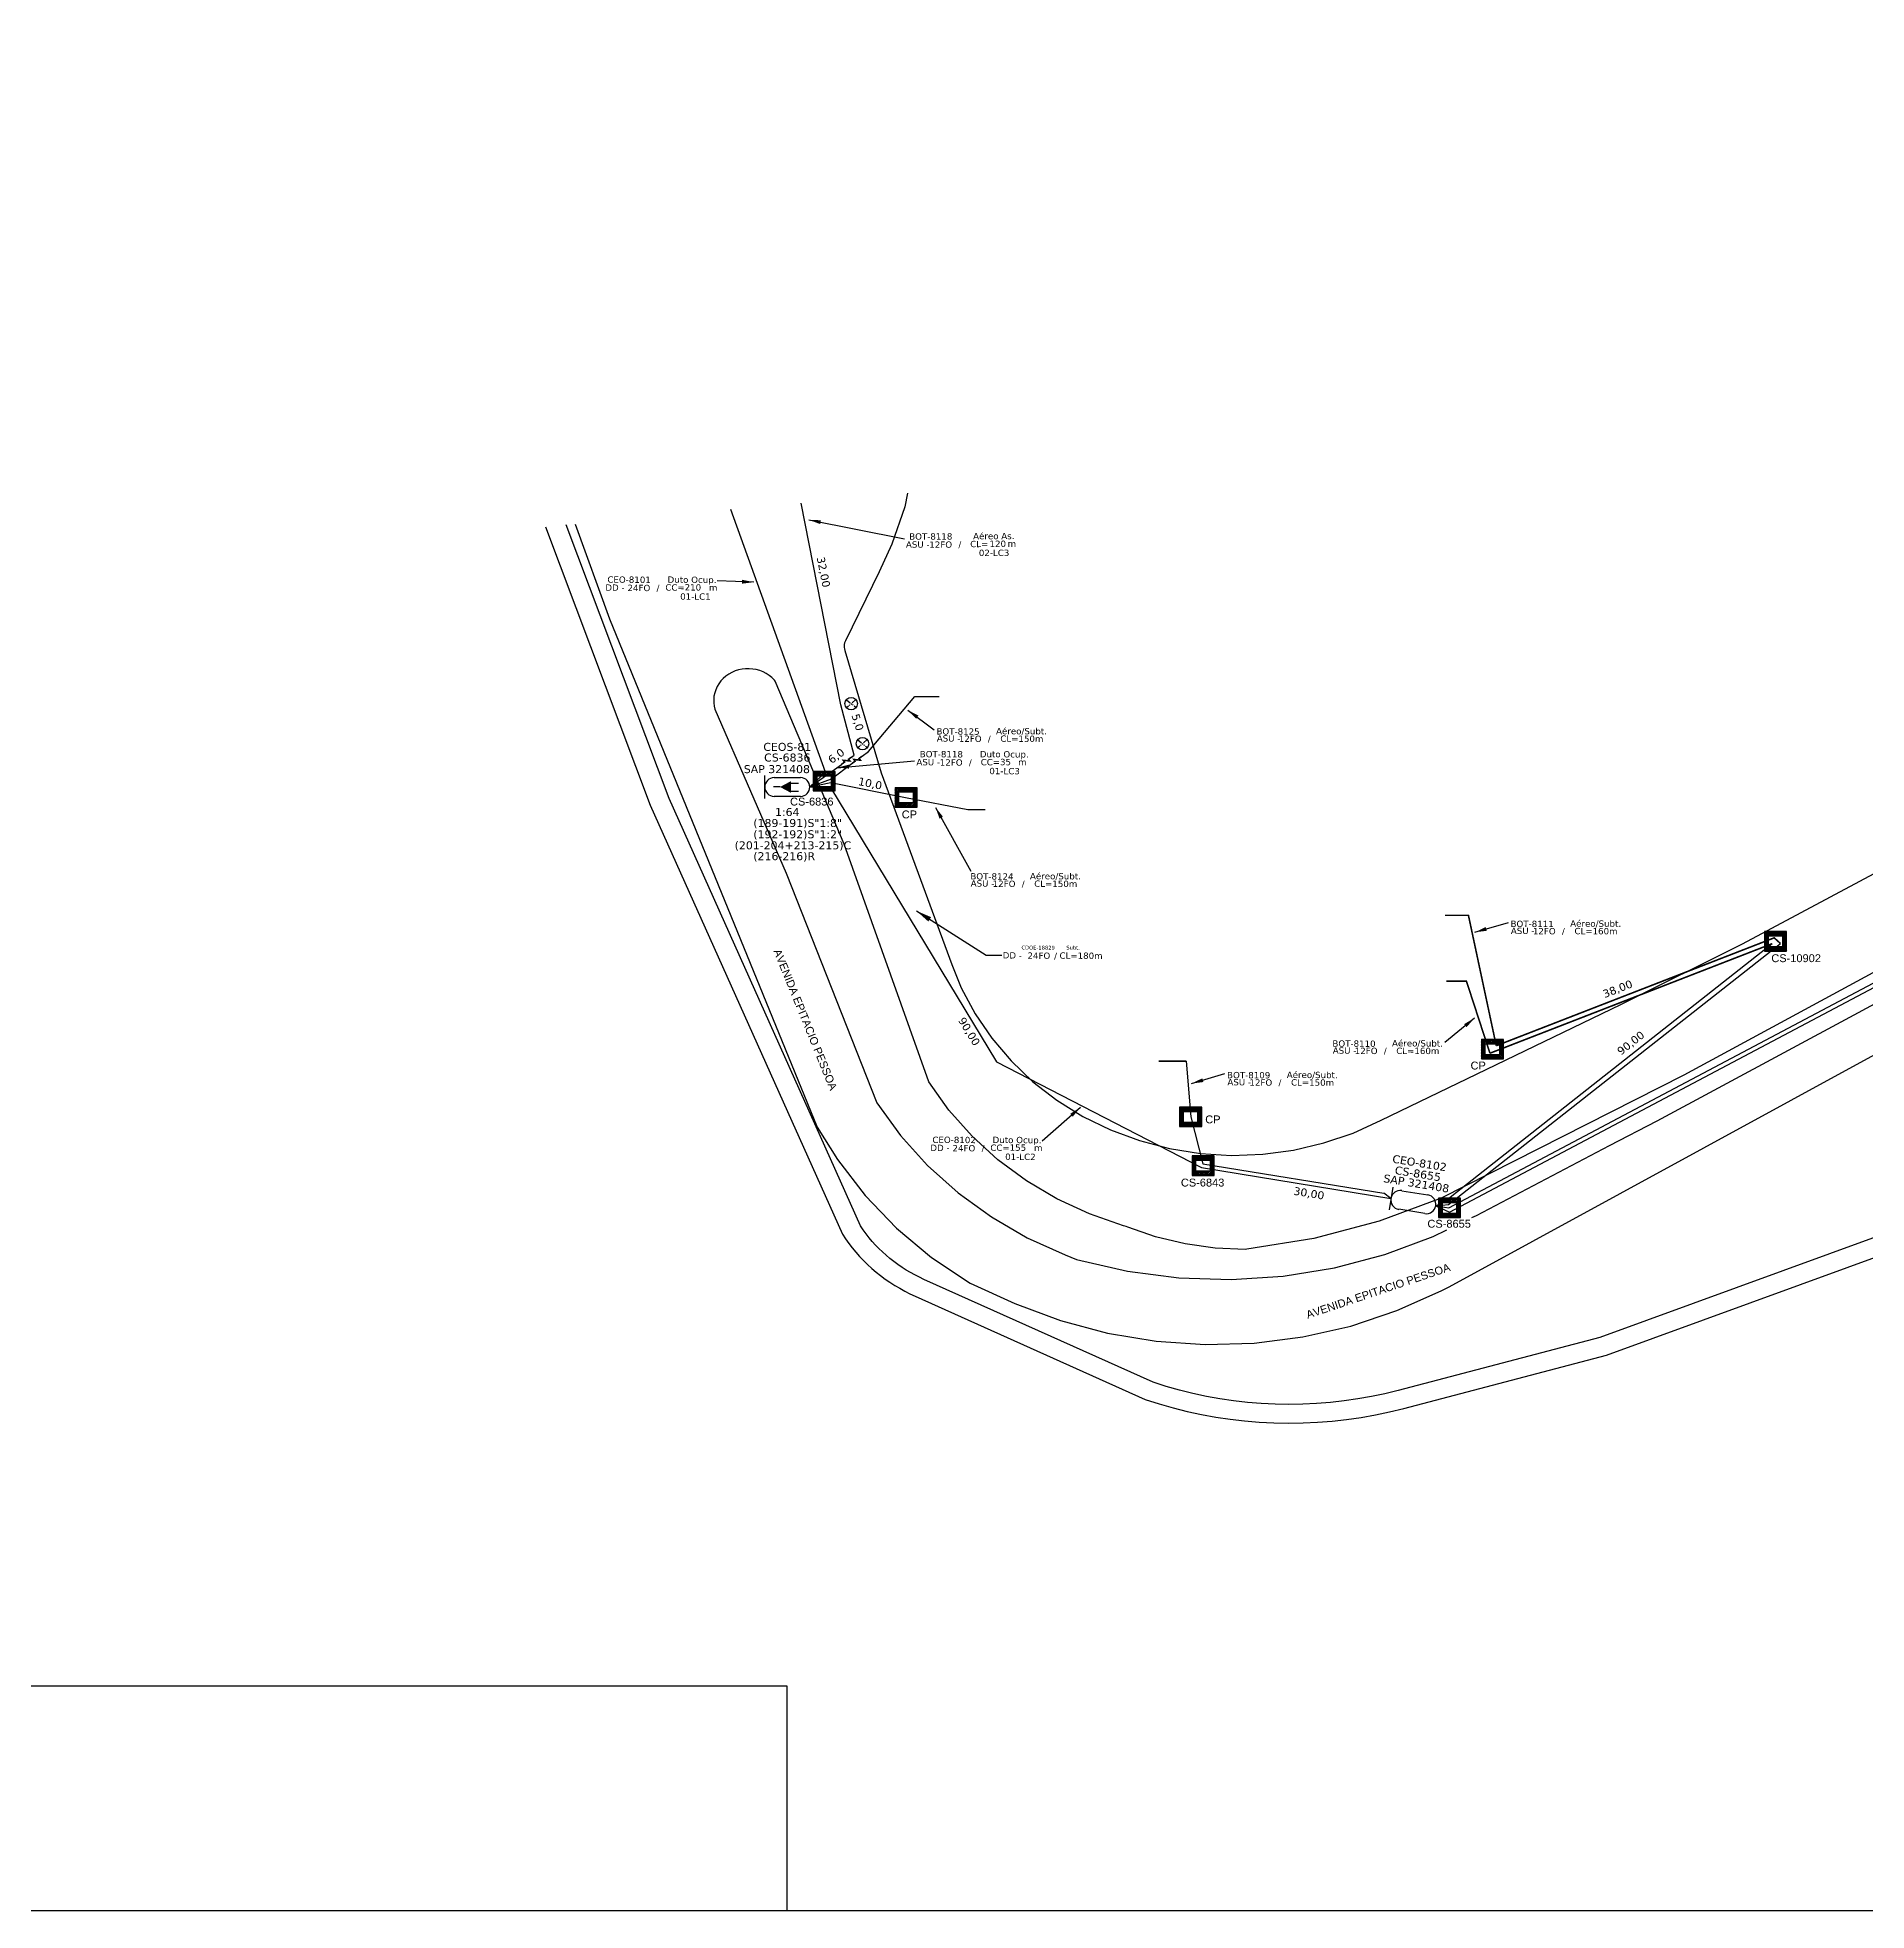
# Model space of a CAD drawing. Extents: x -89 to 1632, y 705 to 1299.
# Drawn here: x 142.7 to 374.7, y 705 to 942.5 of the extents above; entities that cross this region are included whole.
import ezdxf
from ezdxf.enums import TextEntityAlignment as Align

# ---------------------------------------------------------------- set-up
doc = ezdxf.new("R2010")
doc.units = 0
doc.linetypes.add('PHANTOM2', pattern=[1.25, 0.625, -0.125, 0.125, -0.125, 0.125, -0.125])
for name, color, linetype in [('10.0-Cartográfico', 252, 'Continuous'), ('10.1-Caixas Subterrâneas', 5, 'Continuous'), ('10.4-Postes', 1, 'Continuous'), ('20.4-CEOS', 1, 'Continuous'), ('20.5-CEO', 1, 'Continuous'), ('CD a instalar', 1, 'Continuous'), ('celulas gpon', 7, 'Continuous'), ('label_cabos', 7, 'Continuous'), ('Legenda', 1, 'Continuous'), ('MUB_SEGMENTO', 7, 'Continuous'), ('Subida Lateral', 5, 'Continuous')]:
    doc.layers.add(name, color=color, linetype=linetype)
doc.layers.add('EXTRA', color=50, linetype='Continuous', plot=False)
doc.styles.add('ARIAL', font='arial.ttf')
doc.styles.add('siredit', font='verdana.ttf')
doc.styles.get("Standard").update_dxf_attribs({"font": 'arial.ttf'})
doc.linetypes.add('FENCELINE1', pattern='A,0.25,-0.1,[133,ltypeshp.shx,S=0.1,R=0,X=-0.1,Y=0],-0.1,1', length=1.45)
doc.dimstyles.new('CC', dxfattribs={"dimtxt": 1, "dimasz": 2, "dimexe": 0.18, "dimexo": 0.0625, "dimgap": 0.09, "dimtad": 0, "dimdec": 0, "dimrnd": 1, "dimzin": 0, "dimdsep": 46, "dimtxsty": 'siredit', "dimblk": 'NONE', "dimcen": 0, "dimse1": 1, "dimse2": 1, "dimsd1": 1, "dimsd2": 1, "dimclrt": 7, "dimadec": 0, "dimazin": 0, "dimtfac": 1, "dimtdec": 0, "dimtofl": 0, "dimtmove": 0, "dimatfit": 3, "dimfxl": 0, "dimtolj": 1, "dimtzin": 0, "dimarcsym": 0})
doc.dimstyles.new('ISO-25', dxfattribs={"dimtxt": 2.5, "dimasz": 2.5, "dimexe": 1.25, "dimexo": 0.625, "dimtad": 1, "dimtxsty": 'Standard', "dimcen": 2.5, "dimadec": 0, "dimazin": 0, "dimtfac": 1, "dimtmove": 0, "dimatfit": 3, "dimfxl": 0, "dimarcsym": 0})

# ---------------------------------------------------------------- blocks, each defined once
blk = doc.blocks.new('_None')
blk = doc.blocks.new('LEGENDA DOS CABOS')
at = {"layer": 'EXTRA', "color": 0, "style": 'siredit'}
for tag, p in [('ID', (4.6, 0.97)), ('XX', (9.03, 0.97))]:
    blk.add_attdef(tag, text='', height=0.48, rotation=359.69, dxfattribs=at).set_placement(p, align=Align.MIDDLE_CENTER)
at = {"layer": 'Legenda', "color": 0, "style": 'siredit'}
for tag, p in [('TIPO_CABO', (1.31, 0)), ('CABO', (4.69, -0.05)), ('/', (6.81, -0.05)), ('METROS', (10.03, -0.05))]:
    blk.add_attdef(tag, text='', height=0.8, rotation=359.69, dxfattribs=at).set_placement(p, align=Align.MIDDLE_CENTER)
blk = doc.blocks.new('*U95')
at = {"layer": '20.4-CEOS', "color": 7, "style": 'siredit'}
for tag, p in [('FIBRAS_SPLITTER', (0, 0)), ('FIBRAS_TOP_C', (0, -4.13)), ('RESERVA_FINAIS', (0, -5.46))]:
    blk.add_attdef(tag, p, '', height=1.01, dxfattribs=at)
for tag, p, flags in [('ID_ATIVIDADE', (0, -6.77), 3), ('FATOR', (0, -8.09), 1), ('QTDE', (0, -9.4), 1), ('FID', (0, -10.71), 1)]:
    blk.add_attdef(tag, p, '', height=1.01, dxfattribs=dict(at, flags=flags))
blk = doc.blocks.new('*U97')
at = {"layer": '20.4-CEOS', "color": 7, "style": 'siredit'}
blk.add_attdef('FIBRAS_SPLITTER', (0, 0), '', height=1.01, dxfattribs=at)
for tag, p, flags in [('ID_ATIVIDADE', (0, -1.48), 3), ('FATOR', (0, -2.79), 1), ('QTDE', (0, -4.11), 1), ('FID', (0, -5.42), 1)]:
    blk.add_attdef(tag, p, '', height=1.01, dxfattribs=dict(at, flags=flags))
blk = doc.blocks.new('*X65')
at = {"color": 0, "linetype": 'Continuous'}
for p, q in [((-1.25, 0.34099), (-0.49099, 1.1)), ((-1.25, 0.517767), (-0.667767, 1.1)), ((-1.25, 0.694544), (-0.844544, 1.1)), ((-1.25, 0.87132), (-1.02132, 1.1)), ((-1.25, 1.048097), (-1.198097, 1.1)), ((-1.25, 0.164214), (-0.8035, 0.610714)), ((-1.25, -0.012563), (-0.8035, 0.433937)), ((-1.25, -0.18934), (-0.8035, 0.25716)), ((-1.25, -0.366117), (-0.8035, 0.080383)), ((-0.789214, 0.625), (-0.314214, 1.1)), ((-0.612437, 0.625), (-0.137437, 1.1)), ((-0.43566, 0.625), (0.03934, 1.1)), ((-0.258883, 0.625), (0.216117, 1.1)), ((-0.082107, 0.625), (0.392893, 1.1)), ((0.09467, 0.625), (0.56967, 1.1)), ((0.271447, 0.625), (0.746447, 1.1)), ((0.448223, 0.625), (0.923223, 1.1)), ((0.625, 0.625), (1.1, 1.1)), ((0.801777, 0.625), (1.25, 1.073223)), ((0.8035, 0.449947), (1.25, 0.896447)), ((0.8035, 0.27317), (1.25, 0.71967)), ((0.8035, 0.096393), (1.25, 0.542893)), ((0.8035, -0.080383), (1.25, 0.366117)), ((0.8035, -0.25716), (1.25, 0.18934)), ((0.8035, -0.433937), (1.25, 0.012563)), ((-1.25, -0.542893), (-0.8035, -0.096393)), ((-1.25, -0.71967), (-0.8035, -0.27317)), ((-1.25, -0.896447), (-0.8035, -0.449947)), ((-1.25, -1.073223), (-0.801777, -0.625)), ((-1.1, -1.1), (-0.625, -0.625)), ((-0.923223, -1.1), (-0.448223, -0.625)), ((-0.746447, -1.1), (-0.271447, -0.625)), ((-0.56967, -1.1), (-0.09467, -0.625)), ((-0.392893, -1.1), (0.082107, -0.625)), ((-0.216117, -1.1), (0.258883, -0.625)), ((-0.03934, -1.1), (0.43566, -0.625)), ((0.137437, -1.1), (0.612437, -0.625)), ((0.314214, -1.1), (0.789214, -0.625)), ((0.49099, -1.1), (1.25, -0.34099)), ((0.667767, -1.1), (1.25, -0.517767)), ((0.8035, -0.610714), (1.25, -0.164214)), ((0.844544, -1.1), (1.25, -0.694544)), ((1.02132, -1.1), (1.25, -0.87132)), ((1.198097, -1.1), (1.25, -1.048097))]:
    blk.add_line(p, q, dxfattribs=at)
blk = doc.blocks.new('MANHOLE_MQ')
at = {"color": 0, "linetype": 'Continuous'}
for p, q in [((0.0000062, 0.0000057), (-0.0000063, 0.0000057)), ((-0.0000063, 0.0000057), (-0.0000063, -0.0000053)), ((-0.000004, 0.0000033), (0.000004, 0.0000033)), ((-0.000004, -0.0000029), (-0.000004, 0.0000033)), ((0.000004, 0.0000033), (0.000004, -0.0000029)), ((0.0000062, -0.0000053), (0.0000062, 0.0000057)), ((-0.0000063, -0.0000053), (0.0000062, -0.0000053)), ((0.000004, -0.0000029), (-0.000004, -0.0000029)), ((0.000004, -0.0000029), (0.000004, -0.0000029))]:
    blk.add_line(p, q, dxfattribs=at)
at = {"color": 0, "linetype": 'Continuous', "xscale": 5e-06, "yscale": 5e-06, "zscale": 1e-05}
blk.add_blockref('*X65', (0, 0.0000002), dxfattribs=at)
blk = doc.blocks.new('Inst CB DT OCUP CFOA-SM-ASU-120-S-12')
at = {"layer": 'label_cabos', "color": 0, "style": 'siredit'}
for tag, flags, p in [('ID_ATIVIDADE', 3, (1.31, 2.67)), ('FATOR', 1, (11.56, 2.55))]:
    blk.add_attdef(tag, text='', height=1, rotation=359.69, dxfattribs=dict(at, flags=flags)).set_placement(p, align=Align.MIDDLE_CENTER)
for tag, p in [('TIPO_CABO', (1.26, 0)), ('DESTINO_CABO', (3.13, 1.26)), ('CABO', (4.69, -0.05)), ('/', (7.71, -0.05)), ('LANCE', (10.91, 0)), ('TIPO_CABO', (13.11, 1.24)), ('UND', (15.96, 0)), ('FID', (13.15, -1.41))]:
    blk.add_attdef(tag, text='', height=1, rotation=359.69, dxfattribs=at).set_placement(p, align=Align.MIDDLE_CENTER)
blk.add_attdef('QTDE', (12.43, -0.47), '', height=1, rotation=359.69, dxfattribs=at)
blk = doc.blocks.new('Inst CB AS CFOA-SM-ASU-120-S-12')
at = {"layer": 'label_cabos', "color": 0, "style": 'siredit'}
for tag, flags, p in [('ID_ATIVIDADE', 3, (1.31, 2.67)), ('FATOR', 1, (11.56, 2.55))]:
    blk.add_attdef(tag, text='', height=1, rotation=359.69, dxfattribs=dict(at, flags=flags)).set_placement(p, align=Align.MIDDLE_CENTER)
for tag, p in [('TIPO_CABO', (1.26, 0)), ('DESTINO_CABO', (3.13, 1.26)), ('CABO', (4.69, -0.05)), ('/', (7.71, -0.05)), ('LANCE', (10.81, 0)), ('TIPO_CABO', (13.11, 1.24)), ('UND', (15.96, 0)), ('FID', (13.15, -1.41))]:
    blk.add_attdef(tag, text='', height=1, rotation=359.69, dxfattribs=at).set_placement(p, align=Align.MIDDLE_CENTER)
blk.add_attdef('QTDE', (12.43, -0.47), '', height=1, rotation=359.69, dxfattribs=at)
blk = doc.blocks.new('Inst CB DT OCUP CFOA-SM-DD-G-24')
at = {"layer": 'label_cabos', "color": 0, "style": 'siredit'}
for tag, flags, p in [('ID_ATIVIDADE', 3, (1.31, 2.67)), ('FATOR', 1, (11.56, 2.55))]:
    blk.add_attdef(tag, text='', height=1, rotation=359.69, dxfattribs=dict(at, flags=flags)).set_placement(p, align=Align.MIDDLE_CENTER)
for tag, p in [('TIPO_CABO', (1.11, 0)), ('DESTINO_CABO', (3.13, 1.26)), ('CABO', (4.69, -0.05)), ('/', (7.71, -0.05)), ('LANCE', (10.41, 0.02)), ('TIPO_CABO', (13.11, 1.24)), ('UND', (16.46, 0)), ('FID', (13.65, -1.41))]:
    blk.add_attdef(tag, text='', height=1, rotation=359.69, dxfattribs=at).set_placement(p, align=Align.MIDDLE_CENTER)
blk.add_attdef('QTDE', (11.93, -0.45), '', height=1, rotation=359.69, dxfattribs=at)

msp = doc.modelspace()

# ---------------------------------------------------------------- linework, layer by layer
msp.add_lwpolyline([(-89.32, 705.02), (749.25, 705.02), (749.25, 1299.02), (-89.32, 1299.02), (-89.32, 705.02)])
at = {"color": 7}
msp.add_lwpolyline([(-89.24, 733.5), (237.71, 733.5), (237.71, 705.02)], dxfattribs=at)
at = {"layer": '10.0-Cartográfico'}
for points in [[(324.59, 792.88), (325.17, 793.17), (342.05, 802.02), (348.11, 805.14), (372.55, 818.32), (406.69, 836.74), (459.83, 866.27), (479.75, 876.55), (537.23, 910.79), (537.42, 910.9), (550.64, 918.36), (564.72, 924.56), (579.42, 929.35), (592.18, 932.26), (612.13, 935.86), (638.92, 939.66), (646.09, 940.23), (658.24, 940.64), (683.32, 939.68)], [(253.03, 884.74), (252.66, 883.01), (251.05, 878.26), (249.43, 874.78), (245.16, 866.04), (245.1, 865.92), (245.04, 865.75), (245, 865.56), (244.98, 865.37), (244.98, 865.18), (245.01, 864.99), (245.05, 864.81), (249.67, 849.3), (258.64, 824.99), (259.84, 822.03), (261.59, 818.74), (263.7, 815.64), (266.16, 812.75), (268.91, 810.12), (271.96, 807.77), (275.25, 805.72), (278.75, 804.01), (282.44, 802.65), (286.25, 801.65), (290.16, 801.03), (294.11, 800.78), (298.07, 800.93), (301.99, 801.45), (305.83, 802.35), (309.55, 803.61), (313.11, 805.23), (343.49, 819.92), (358.91, 827.62), (406.66, 853.1)], [(207.1, 880.48), (220.4, 845.19), (244.76, 790.77), (245.15, 790.18), (245.57, 789.6), (246, 789.04), (246.46, 788.49), (246.94, 787.96), (247.43, 787.44), (247.95, 786.94), (248.48, 786.45), (249.03, 785.98), (249.6, 785.53), (250.18, 785.1), (250.78, 784.69), (251.4, 784.29), (252.03, 783.92), (252.67, 783.56), (253.33, 783.23), (253.99, 782.92), (283.18, 769.82), (284.93, 769.26), (286.7, 768.76), (288.49, 768.31), (290.29, 767.92), (292.11, 767.59), (293.94, 767.32), (295.78, 767.11), (297.62, 766.96), (299.47, 766.86), (301.33, 766.83), (303.18, 766.86), (305.03, 766.94), (306.87, 767.09), (308.71, 767.29), (310.54, 767.56), (312.36, 767.88), (314.17, 768.26), (315.96, 768.7), (341.66, 775.46), (470.15, 822.22)], [(469.19, 824.42), (340.84, 777.7), (315.26, 770.98), (313.57, 770.56), (311.85, 770.2), (310.13, 769.89), (308.39, 769.64), (306.65, 769.45), (304.9, 769.31), (303.14, 769.22), (301.39, 769.2), (299.63, 769.23), (297.88, 769.31), (296.13, 769.45), (294.38, 769.65), (292.65, 769.91), (290.92, 770.22), (289.21, 770.58), (287.51, 771), (285.83, 771.48), (284.17, 772), (255.11, 785.05), (254.53, 785.32), (253.96, 785.61), (253.4, 785.91), (252.85, 786.24), (252.32, 786.58), (251.79, 786.94), (251.28, 787.31), (250.79, 787.7), (250.31, 788.11), (249.84, 788.53), (249.39, 788.96), (248.96, 789.41), (248.54, 789.87), (248.14, 790.34), (247.76, 790.83), (247.39, 791.33), (247.04, 791.84), (222.79, 846.03), (209.71, 880.73)], [(210.88, 880.83), (215.24, 868.82), (241.54, 804.37), (244.13, 800.24), (247.63, 795.71), (251.63, 791.56), (256.08, 787.81), (260.98, 784.58), (266.64, 782), (272.41, 779.82), (278.4, 778.22), (284.54, 777.2), (290.76, 776.78), (296.99, 776.97), (303.17, 777.75), (309.23, 779.13), (315.09, 781.09), (320.7, 783.6), (321.7, 784.13), (473.06, 866.7)], [(380.07, 826.4), (351.47, 810.95), (320.71, 795.34), (312.85, 792.42), (304.55, 790.24), (296.04, 788.87), (295.9, 788.86), (292.04, 789.03), (288.22, 789.56), (284.47, 790.46), (280.95, 791.68), (280.76, 791.75), (280.41, 791.85), (276.09, 793.35), (271.97, 795.27), (268.09, 797.56), (264.49, 800.23), (261.21, 803.23), (258.28, 806.53), (255.74, 810.09), (244.99, 840.23), (236.25, 860.91), (236.13, 861.05), (235.83, 861.36), (235.48, 861.63), (235.11, 861.87), (234.7, 862.08), (234.28, 862.24), (233.84, 862.37), (233.4, 862.45), (232.94, 862.49), (232.49, 862.48), (232.04, 862.43), (231.59, 862.33), (231.16, 862.2), (230.75, 862.01), (230.36, 861.8), (229.99, 861.55), (229.65, 861.25), (229.36, 860.93), (229.1, 860.59), (228.88, 860.22), (228.7, 859.83), (228.57, 859.43), (228.47, 859.02), (228.44, 858.59), (228.45, 858.17), (228.5, 857.75), (228.6, 857.34), (237.62, 836.55), (249.14, 807.44), (252.13, 803.31), (255.57, 799.5), (259.43, 796.04), (263.66, 792.97), (268.21, 790.33), (273.02, 788.15), (274.47, 787.59), (280.9, 786.1), (287.45, 785.25), (294.07, 785.03), (300.67, 785.46), (307.19, 786.52), (313.55, 788.21), (319.7, 790.5), (321.41, 791.33)]]:
    msp.add_lwpolyline(points, dxfattribs=at)
at = {"layer": '10.4-Postes', "color": 1, "linetype": 'PHANTOM2'}
for points in [[(245.26, 858.56), (246.49, 857.57)], [(246.45, 858.6), (245.3, 857.53)], [(246.7, 853.47), (247.93, 852.48)], [(247.89, 853.51), (246.73, 852.44)]]:
    msp.add_lwpolyline(points, dxfattribs=at)
at = {"layer": '10.4-Postes', "color": 1}
for centre in [(245.87, 858.06), (247.31, 852.98)]:
    msp.add_circle(centre, 0.79, dxfattribs=at)
at = {"layer": '20.4-CEOS', "color": 7}
for p, q in [((236.1, 848.68), (239.44, 848.68)), ((239.44, 846.3), (236.1, 846.3))]:
    msp.add_line(p, q, dxfattribs=at)
for points in [[(234.91, 846.05), (234.91, 848.93)], [(238.17, 847.96), (239.18, 847.96)], [(236.85, 847.49), (236.04, 847.49)], [(238.17, 846.97), (239.18, 846.97)]]:
    msp.add_lwpolyline(points, dxfattribs=at)
msp.add_lwpolyline([(236.85, 847.49, 0, 1.47, 0), (238.23, 847.49, 1.47, 1.47, 0)], format="xyseb", dxfattribs=at)
for centre, start, end in [((236.1, 847.49), 90, 270), ((239.44, 847.49), 270, 90)]:
    msp.add_arc(centre, 1.19, start, end, dxfattribs=at)
at = {"layer": '20.5-CEO', "color": 7}
for p, q in [((315.71, 796.3), (319.02, 795.76)), ((318.63, 793.39), (315.32, 793.94))]:
    msp.add_line(p, q, dxfattribs=at)
msp.add_lwpolyline([(314.56, 796.73), (314.1, 793.89)], dxfattribs=at)
for centre, start, end in [((315.51, 795.12), 80.7233, 260.7233), ((318.83, 794.58), 260.7233, 80.7233)]:
    msp.add_arc(centre, 1.2, start, end, dxfattribs=at)
at = {"layer": 'CD a instalar', "color": 7, "linetype": 'ByBlock'}
for points in [[(240.63, 847.49), (242.6, 849.35), (242.6, 849.35), (230.62, 882.66)], [(321.78, 793.59), (437.38, 854.8)], [(240.63, 847.49), (242.04, 847.44), (243.24, 847.42), (264.31, 812.66), (290.31, 799.23), (290.31, 799.23), (314.33, 795.31)], [(320.01, 794.38), (321.78, 793.59)]]:
    msp.add_lwpolyline(points, dxfattribs=at)
at = {"layer": 'CD a instalar', "color": 7, "linetype": 'FENCELINE1', "ltscale": 20}
for points in [[(246.25, 851.53), (244.58, 857.91), (239.51, 883.49)], [(240.65, 847.5), (242.75, 848.97), (244.63, 850.35)], [(245.93, 851.29), (246.25, 851.53)]]:
    msp.add_lwpolyline(points, dxfattribs=at)
at = {"layer": 'CD a instalar', "color": 8, "linetype": 'ByBlock'}
for points in [[(247.26, 851.4), (248.05, 851.98), (253.96, 858.97), (257.04, 858.97)], [(321.69, 794.11), (437.15, 855.24)], [(240.63, 847.49), (243.36, 848.52), (245.97, 850.46)], [(240.63, 847.49), (243.31, 848.06), (243.31, 848.06), (252.78, 846.15), (260.65, 844.62), (262.86, 844.62)], [(321.26, 795.02), (362.7, 827.63)], [(321.63, 794.55), (321.63, 794.55), (363.72, 827.66)], [(288.38, 812.71), (288.97, 805.66), (290.46, 799.72), (313.42, 795.97)], [(314.33, 795.31), (313.42, 795.97)], [(320.01, 794.38), (321.26, 795.02)], [(320.01, 794.38), (321.63, 794.55)], [(320.01, 794.38), (321.69, 794.11)]]:
    msp.add_lwpolyline(points, dxfattribs=at)
at = {"layer": 'CD a instalar', "color": 8, "linetype": 'ByBlock', "const_width": 0.2}
for points in [[(327.69, 814.68), (324.16, 831.22), (321.19, 831.22)], [(362.7, 827.63), (326.89, 813.73)], [(362.98, 828.38), (327.69, 814.68)], [(362.9, 828.4), (363.72, 827.66)], [(326.89, 813.73), (323.91, 822.86), (321.37, 822.86)], [(288.38, 812.71), (284.87, 812.71)]]:
    msp.add_lwpolyline(points, dxfattribs=at)
at = {"layer": 'Subida Lateral', "color": 5, "const_width": 0.2}
for points in [[(244.63, 850.35), (245.04, 850.65), (244.87, 850.87), (245.71, 850.79), (245.53, 851), (245.93, 851.29)], [(245.97, 850.46), (246.37, 850.76), (246.21, 850.98), (247.04, 850.89), (246.87, 851.11), (247.26, 851.4)]]:
    msp.add_lwpolyline(points, dxfattribs=at)

# ---------------------------------------------------------------- block references
at = {"color": 2, "lineweight": 0}
ref = msp.add_blockref('Inst CB AS CFOA-SM-ASU-120-S-12', (253.48, 878.23), dxfattribs=dict(at, xscale=0.8, yscale=0.8, zscale=0.8, rotation=0.4634636605450994))
ref.add_attrib('DESTINO_CABO', 'BOT-8118', dxfattribs={"layer": 'label_cabos', "color": 0, "height": 0.8, "rotation": 0.1535, "style": 'siredit'}).set_placement((255.97, 879.26), align=Align.MIDDLE_CENTER)
ref.add_attrib('TIPO_CABO', 'Aéreo As.', dxfattribs={"layer": 'label_cabos', "color": 0, "height": 0.8, "rotation": 0.1535, "style": 'siredit'}).set_placement((263.96, 879.31), align=Align.MIDDLE_CENTER)
ref.add_attrib('CABO', '12FO', dxfattribs={"layer": 'label_cabos', "color": 0, "height": 0.8, "rotation": 0.1535, "style": 'siredit'}).set_placement((257.23, 878.22), align=Align.MIDDLE_CENTER)
ref.add_attrib('/', '/', dxfattribs={"layer": 'label_cabos', "color": 0, "height": 0.8, "rotation": 0.1535, "style": 'siredit'}).set_placement((259.65, 878.24), align=Align.MIDDLE_CENTER)
ref.add_attrib('TIPO_CABO', 'ASU - ', dxfattribs={"layer": 'label_cabos', "color": 0, "height": 0.8, "rotation": 0.1535, "style": 'siredit'}).set_placement((254.49, 878.24), align=Align.MIDDLE_CENTER)
ref.add_attrib('FID', '02-LC3', dxfattribs={"layer": 'label_cabos', "color": 0, "height": 0.8, "rotation": 0.1535, "style": 'siredit'}).set_placement((264, 877.18), align=Align.MIDDLE_CENTER)
ref.add_attrib('LANCE', 'CL=', dxfattribs={"layer": 'label_cabos', "color": 0, "height": 0.8, "rotation": 0.1535, "style": 'siredit'}).set_placement((262.12, 878.3), align=Align.MIDDLE_CENTER)
ref.add_attrib('QTDE', '120', (263.42, 877.93), dxfattribs={"layer": 'label_cabos', "color": 0, "height": 0.8, "rotation": 0.1535, "style": 'siredit'})
ref.add_attrib('UND', 'm', dxfattribs={"layer": 'label_cabos', "color": 0, "height": 0.8, "rotation": 0.1535, "style": 'siredit'}).set_placement((266.25, 878.34), align=Align.MIDDLE_CENTER)
ref = msp.add_blockref('Inst CB DT OCUP CFOA-SM-DD-G-24', (215.2, 872.77), dxfattribs=dict(at, xscale=0.8, yscale=0.8, zscale=0.8))
ref.add_attrib('DESTINO_CABO', 'CEO-8101', dxfattribs={"layer": 'label_cabos', "color": 0, "height": 0.8, "rotation": 359.69, "style": 'siredit'}).set_placement((217.71, 873.78), align=Align.MIDDLE_CENTER)
ref.add_attrib('TIPO_CABO', 'Duto Ocup.', dxfattribs={"layer": 'label_cabos', "color": 0, "height": 0.8, "rotation": 359.69, "style": 'siredit'}).set_placement((225.69, 873.77), align=Align.MIDDLE_CENTER)
ref.add_attrib('/', '/', dxfattribs={"layer": 'label_cabos', "color": 0, "height": 0.8, "rotation": 359.69, "style": 'siredit'}).set_placement((221.37, 872.73), align=Align.MIDDLE_CENTER)
ref.add_attrib('FID', '01-LC1', dxfattribs={"layer": 'label_cabos', "color": 0, "height": 0.8, "rotation": 359.69, "style": 'siredit'}).set_placement((226.12, 871.64), align=Align.MIDDLE_CENTER)
ref.add_attrib('LANCE', 'CC=', dxfattribs={"layer": 'label_cabos', "color": 0, "height": 0.8, "rotation": 359.69, "style": 'siredit'}).set_placement((223.53, 872.79), align=Align.MIDDLE_CENTER)
ref.add_attrib('UND', 'm', dxfattribs={"layer": 'label_cabos', "color": 0, "height": 0.8, "rotation": 359.69, "style": 'siredit'}).set_placement((228.37, 872.78), align=Align.MIDDLE_CENTER)
ref.add_attrib('CABO', '24FO', dxfattribs={"layer": 'label_cabos', "color": 0, "height": 0.8, "rotation": 359.69, "style": 'siredit'}).set_placement((218.95, 872.73), align=Align.MIDDLE_CENTER)
ref.add_attrib('TIPO_CABO', 'DD - ', dxfattribs={"layer": 'label_cabos', "color": 0, "height": 0.8, "rotation": 359.69, "style": 'siredit'}).set_placement((216.09, 872.77), align=Align.MIDDLE_CENTER)
ref.add_attrib('QTDE', '210', (224.75, 872.41), dxfattribs={"layer": 'label_cabos', "color": 0, "height": 0.8, "rotation": 359.69, "style": 'siredit'})
ref = msp.add_blockref('Inst CB DT OCUP CFOA-SM-ASU-120-S-12', (254.81, 850.64), dxfattribs=dict(at, xscale=0.8, yscale=0.8, zscale=0.8))
ref.add_attrib('DESTINO_CABO', 'BOT-8118', dxfattribs={"layer": 'label_cabos', "color": 0, "height": 0.8, "rotation": 359.69, "style": 'siredit'}).set_placement((257.31, 851.65), align=Align.MIDDLE_CENTER)
ref.add_attrib('CABO', '12FO', dxfattribs={"layer": 'label_cabos', "color": 0, "height": 0.8, "rotation": 359.69, "style": 'siredit'}).set_placement((258.56, 850.6), align=Align.MIDDLE_CENTER)
ref.add_attrib('TIPO_CABO', 'Duto Ocup.', dxfattribs={"layer": 'label_cabos', "color": 0, "height": 0.8, "rotation": 359.69, "style": 'siredit'}).set_placement((265.29, 851.64), align=Align.MIDDLE_CENTER)
ref.add_attrib('/', '/', dxfattribs={"layer": 'label_cabos', "color": 0, "height": 0.8, "rotation": 359.69, "style": 'siredit'}).set_placement((260.98, 850.6), align=Align.MIDDLE_CENTER)
ref.add_attrib('TIPO_CABO', 'ASU - ', dxfattribs={"layer": 'label_cabos', "color": 0, "height": 0.8, "rotation": 359.69, "style": 'siredit'}).set_placement((255.82, 850.64), align=Align.MIDDLE_CENTER)
ref.add_attrib('FID', '01-LC3', dxfattribs={"layer": 'label_cabos', "color": 0, "height": 0.8, "rotation": 359.69, "style": 'siredit'}).set_placement((265.33, 849.51), align=Align.MIDDLE_CENTER)
ref.add_attrib('LANCE', 'CC=', dxfattribs={"layer": 'label_cabos', "color": 0, "height": 0.8, "rotation": 359.69, "style": 'siredit'}).set_placement((263.53, 850.64), align=Align.MIDDLE_CENTER)
ref.add_attrib('QTDE', '35', (264.75, 850.26), dxfattribs={"layer": 'label_cabos', "color": 0, "height": 0.8, "rotation": 359.69, "style": 'siredit'})
ref.add_attrib('UND', 'm', dxfattribs={"layer": 'label_cabos', "color": 0, "height": 0.8, "rotation": 359.69, "style": 'siredit'}).set_placement((267.58, 850.64), align=Align.MIDDLE_CENTER)
ref = msp.add_blockref('Inst CB DT OCUP CFOA-SM-DD-G-24', (256.42, 801.73), dxfattribs=dict(at, xscale=0.8, yscale=0.8, zscale=0.8))
ref.add_attrib('DESTINO_CABO', 'CEO-8102', dxfattribs={"layer": 'label_cabos', "color": 0, "height": 0.8, "rotation": 359.69, "style": 'siredit'}).set_placement((258.93, 802.74), align=Align.MIDDLE_CENTER)
ref.add_attrib('TIPO_CABO', 'Duto Ocup.', dxfattribs={"layer": 'label_cabos', "color": 0, "height": 0.8, "rotation": 359.69, "style": 'siredit'}).set_placement((266.91, 802.73), align=Align.MIDDLE_CENTER)
ref.add_attrib('/', '/', dxfattribs={"layer": 'label_cabos', "color": 0, "height": 0.8, "rotation": 359.69, "style": 'siredit'}).set_placement((262.6, 801.69), align=Align.MIDDLE_CENTER)
ref.add_attrib('FID', '01-LC2', dxfattribs={"layer": 'label_cabos', "color": 0, "height": 0.8, "rotation": 359.69, "style": 'siredit'}).set_placement((267.34, 800.6), align=Align.MIDDLE_CENTER)
ref.add_attrib('LANCE', 'CC=', dxfattribs={"layer": 'label_cabos', "color": 0, "height": 0.8, "rotation": 359.69, "style": 'siredit'}).set_placement((264.75, 801.75), align=Align.MIDDLE_CENTER)
ref.add_attrib('UND', 'm', dxfattribs={"layer": 'label_cabos', "color": 0, "height": 0.8, "rotation": 359.69, "style": 'siredit'}).set_placement((269.6, 801.73), align=Align.MIDDLE_CENTER)
ref.add_attrib('CABO', '24FO', dxfattribs={"layer": 'label_cabos', "color": 0, "height": 0.8, "rotation": 359.69, "style": 'siredit'}).set_placement((260.17, 801.69), align=Align.MIDDLE_CENTER)
ref.add_attrib('TIPO_CABO', 'DD - ', dxfattribs={"layer": 'label_cabos', "color": 0, "height": 0.8, "rotation": 359.69, "style": 'siredit'}).set_placement((257.31, 801.73), align=Align.MIDDLE_CENTER)
ref.add_attrib('QTDE', '155', (265.97, 801.37), dxfattribs={"layer": 'label_cabos', "color": 0, "height": 0.8, "rotation": 359.69, "style": 'siredit'})
at = {"layer": '10.1-Caixas Subterrâneas', "color": 30, "xscale": 223851.2880178107, "yscale": 223851.2880178107, "zscale": 223851.2880178107, "rotation": 180.0000000000632}
for p in [(242.45, 848.26), (252.83, 846.21), (363.1, 827.96), (327.19, 814.28), (288.92, 805.7), (290.5, 799.52), (321.76, 794.16)]:
    msp.add_blockref('MANHOLE_MQ', p, dxfattribs=at)
at = {"layer": '20.4-CEOS', "color": 0, "lineweight": 0}
ref = msp.add_blockref('*U95', (233.46, 842.42), dxfattribs=at)
ref.add_attrib('FIBRAS_SPLITTER', '(189-191)S"1:8"', (233.46, 842.42), dxfattribs={"color": 7, "height": 1.0097, "style": 'siredit'})
ref.add_attrib('FIBRAS_TOP_C', '(201-204+213-215)C', (231.09, 839.59), dxfattribs={"color": 7, "height": 1.0097, "style": 'siredit'})
ref.add_attrib('RESERVA_FINAIS', '(216-216)R', (233.46, 838.21), dxfattribs={"color": 7, "height": 1.01, "style": 'siredit'})
msp.add_blockref('*U97', (233.46, 840.99), dxfattribs=at).add_auto_attribs({'FIBRAS_SPLITTER': '(192-192)S"1:2"'})
at = {"layer": 'label_cabos', "color": 2, "lineweight": 0}
ref = msp.add_blockref('LEGENDA DOS CABOS', (256.04, 853.23), dxfattribs=dict(at, xscale=0.8, yscale=0.8, zscale=0.8))
ref.add_attrib('ID', 'BOT-8125', dxfattribs={"color": 0, "height": 0.8, "rotation": 359.69, "style": 'siredit'}).set_placement((259.43, 854.53), align=Align.MIDDLE_CENTER)
ref.add_attrib('CABO', '12FO', dxfattribs={"color": 0, "height": 0.8, "rotation": 359.69, "style": 'siredit'}).set_placement((260.97, 853.61), align=Align.MIDDLE_CENTER)
ref.add_attrib('METROS', 'CL=150m', dxfattribs={"color": 0, "height": 0.8, "rotation": 359.69, "style": 'siredit'}).set_placement((267.52, 853.61), align=Align.MIDDLE_CENTER)
ref.add_attrib('XX', 'Aéreo/Subt.', dxfattribs={"color": 0, "height": 0.8, "rotation": 359.69, "style": 'siredit'}).set_placement((267.48, 854.57), align=Align.MIDDLE_CENTER)
ref.add_attrib('/', '/', dxfattribs={"color": 0, "height": 0.8, "rotation": 359.69, "style": 'siredit'}).set_placement((263.39, 853.61), align=Align.MIDDLE_CENTER)
ref.add_attrib('TIPO_CABO', 'ASU -', dxfattribs={"color": 0, "height": 0.8, "rotation": 359.69, "style": 'siredit'}).set_placement((258.23, 853.65), align=Align.MIDDLE_CENTER)
ref = msp.add_blockref('LEGENDA DOS CABOS', (260.34, 834.84), dxfattribs=dict(at, xscale=0.8, yscale=0.8, zscale=0.8))
ref.add_attrib('ID', 'BOT-8124', dxfattribs={"color": 0, "height": 0.8, "rotation": 359.69, "style": 'siredit'}).set_placement((263.73, 836.15), align=Align.MIDDLE_CENTER)
ref.add_attrib('CABO', '12FO', dxfattribs={"color": 0, "height": 0.8, "rotation": 359.69, "style": 'siredit'}).set_placement((265.27, 835.22), align=Align.MIDDLE_CENTER)
ref.add_attrib('METROS', 'CL=150m', dxfattribs={"color": 0, "height": 0.8, "rotation": 359.69, "style": 'siredit'}).set_placement((271.82, 835.22), align=Align.MIDDLE_CENTER)
ref.add_attrib('XX', 'Aéreo/Subt.', dxfattribs={"color": 0, "height": 0.8, "rotation": 359.69, "style": 'siredit'}).set_placement((271.78, 836.18), align=Align.MIDDLE_CENTER)
ref.add_attrib('/', '/', dxfattribs={"color": 0, "height": 0.8, "rotation": 359.69, "style": 'siredit'}).set_placement((267.69, 835.22), align=Align.MIDDLE_CENTER)
ref.add_attrib('TIPO_CABO', 'ASU -', dxfattribs={"color": 0, "height": 0.8, "rotation": 359.69, "style": 'siredit'}).set_placement((262.53, 835.26), align=Align.MIDDLE_CENTER)
ref = msp.add_blockref('LEGENDA DOS CABOS', (328.85, 828.83), dxfattribs=dict(at, xscale=0.8, yscale=0.8, zscale=0.8))
ref.add_attrib('ID', 'BOT-8111', dxfattribs={"color": 0, "height": 0.8, "rotation": 359.69, "style": 'siredit'}).set_placement((332.24, 830.13), align=Align.MIDDLE_CENTER)
ref.add_attrib('CABO', '12FO', dxfattribs={"color": 0, "height": 0.8, "rotation": 359.69, "style": 'siredit'}).set_placement((333.78, 829.21), align=Align.MIDDLE_CENTER)
ref.add_attrib('METROS', 'CL=160m', dxfattribs={"color": 0, "height": 0.8, "rotation": 359.69, "style": 'siredit'}).set_placement((340.34, 829.21), align=Align.MIDDLE_CENTER)
ref.add_attrib('XX', 'Aéreo/Subt.', dxfattribs={"color": 0, "height": 0.8, "rotation": 359.69, "style": 'siredit'}).set_placement((340.3, 830.17), align=Align.MIDDLE_CENTER)
ref.add_attrib('/', '/', dxfattribs={"color": 0, "height": 0.8, "rotation": 359.69, "style": 'siredit'}).set_placement((336.2, 829.21), align=Align.MIDDLE_CENTER)
ref.add_attrib('TIPO_CABO', 'ASU -', dxfattribs={"color": 0, "height": 0.8, "rotation": 359.69, "style": 'siredit'}).set_placement((331.04, 829.25), align=Align.MIDDLE_CENTER)
at = {"layer": 'label_cabos', "color": 0}
ref = msp.add_blockref('LEGENDA DOS CABOS', (264.99, 826.15), dxfattribs=at)
ref.add_attrib('ID', 'CDOE-18829', dxfattribs={"layer": 'EXTRA', "height": 0.48, "rotation": 359.69, "style": 'siredit'}).set_placement((269.59, 827.12), align=Align.MIDDLE_CENTER)
ref.add_attrib('CABO', '24FO', dxfattribs={"layer": 'Legenda', "color": 7, "height": 0.8, "rotation": 359.69, "style": 'siredit'}).set_placement((269.68, 826.1), align=Align.MIDDLE_CENTER)
ref.add_attrib('METROS', 'CL=180m', dxfattribs={"layer": 'Legenda', "color": 7, "height": 0.8, "rotation": 359.69, "style": 'siredit'}).set_placement((275.03, 826.1), align=Align.MIDDLE_CENTER)
ref.add_attrib('XX', 'Subt.', dxfattribs={"layer": 'EXTRA', "height": 0.48, "rotation": 359.69, "style": 'siredit'}).set_placement((274.02, 827.12), align=Align.MIDDLE_CENTER)
ref.add_attrib('/', '/', dxfattribs={"layer": 'Legenda', "color": 7, "height": 0.8, "rotation": 359.69, "style": 'siredit'}).set_placement((271.8, 826.1), align=Align.MIDDLE_CENTER)
ref.add_attrib('TIPO_CABO', 'DD -', dxfattribs={"layer": 'Legenda', "color": 7, "height": 0.8, "rotation": 359.69, "style": 'siredit'}).set_placement((266.31, 826.14), align=Align.MIDDLE_CENTER)
at = {"layer": 'label_cabos', "color": 2, "lineweight": 0}
ref = msp.add_blockref('LEGENDA DOS CABOS', (306.26, 813.65), dxfattribs=dict(at, xscale=0.8, yscale=0.8, zscale=0.8))
ref.add_attrib('ID', 'BOT-8110', dxfattribs={"color": 0, "height": 0.8, "rotation": 359.69, "style": 'siredit'}).set_placement((309.65, 814.95), align=Align.MIDDLE_CENTER)
ref.add_attrib('CABO', '12FO', dxfattribs={"color": 0, "height": 0.8, "rotation": 359.69, "style": 'siredit'}).set_placement((311.19, 814.03), align=Align.MIDDLE_CENTER)
ref.add_attrib('METROS', 'CL=160m', dxfattribs={"color": 0, "height": 0.8, "rotation": 359.69, "style": 'siredit'}).set_placement((317.74, 814.03), align=Align.MIDDLE_CENTER)
ref.add_attrib('XX', 'Aéreo/Subt.', dxfattribs={"color": 0, "height": 0.8, "rotation": 359.69, "style": 'siredit'}).set_placement((317.7, 814.99), align=Align.MIDDLE_CENTER)
ref.add_attrib('/', '/', dxfattribs={"color": 0, "height": 0.8, "rotation": 359.69, "style": 'siredit'}).set_placement((313.61, 814.03), align=Align.MIDDLE_CENTER)
ref.add_attrib('TIPO_CABO', 'ASU -', dxfattribs={"color": 0, "height": 0.8, "rotation": 359.69, "style": 'siredit'}).set_placement((308.45, 814.07), align=Align.MIDDLE_CENTER)
ref = msp.add_blockref('LEGENDA DOS CABOS', (292.9, 809.64), dxfattribs=dict(at, xscale=0.8, yscale=0.8, zscale=0.8))
ref.add_attrib('ID', 'BOT-8109', dxfattribs={"color": 0, "height": 0.8, "rotation": 359.69, "style": 'siredit'}).set_placement((296.29, 810.95), align=Align.MIDDLE_CENTER)
ref.add_attrib('CABO', '12FO', dxfattribs={"color": 0, "height": 0.8, "rotation": 359.69, "style": 'siredit'}).set_placement((297.83, 810.02), align=Align.MIDDLE_CENTER)
ref.add_attrib('METROS', 'CL=150m', dxfattribs={"color": 0, "height": 0.8, "rotation": 359.69, "style": 'siredit'}).set_placement((304.39, 810.02), align=Align.MIDDLE_CENTER)
ref.add_attrib('XX', 'Aéreo/Subt.', dxfattribs={"color": 0, "height": 0.8, "rotation": 359.69, "style": 'siredit'}).set_placement((304.35, 810.98), align=Align.MIDDLE_CENTER)
ref.add_attrib('/', '/', dxfattribs={"color": 0, "height": 0.8, "rotation": 359.69, "style": 'siredit'}).set_placement((300.25, 810.02), align=Align.MIDDLE_CENTER)
ref.add_attrib('TIPO_CABO', 'ASU -', dxfattribs={"color": 0, "height": 0.8, "rotation": 359.69, "style": 'siredit'}).set_placement((295.09, 810.06), align=Align.MIDDLE_CENTER)

# ---------------------------------------------------------------- texts
at = {"layer": '10.1-Caixas Subterrâneas', "color": 30, "style": 'ARIAL'}
for s, p in [('CS-6836', (238.12, 845.14)), ('CP', (252.29, 843.51)), ('CS-10902', (362.58, 825.28)), ('CP', (324.43, 811.67)), ('CP', (290.78, 804.84)), ('CS-6843', (287.69, 796.83)), ('CS-8655', (318.96, 791.61))]:
    msp.add_text(s, height=1, dxfattribs=at).set_placement(p)
at = {"layer": '20.4-CEOS', "color": 7, "style": 'siredit'}
for s, p in [('CEOS-81', (237.77, 853.08)), ('SAP 321408', (236.45, 850.26)), ('CS-6836', (237.77, 851.73)), ('1:64', (237.77, 844.82))]:
    msp.add_text(s, height=1.01, dxfattribs=at).set_placement(p, align=Align.TOP_CENTER)
msp.add_text('CEO-8102', height=1.01, rotation=350.7233, dxfattribs=at).set_placement((318.05, 800.31), align=Align.TOP_CENTER)
at = {"layer": '20.5-CEO', "color": 7, "style": 'siredit'}
for s, p in [('SAP 321408', (317.64, 797.72)), ('CS-8655', (317.84, 798.96))]:
    msp.add_text(s, height=1.014, rotation=350.7233, dxfattribs=at).set_placement(p, align=Align.TOP_CENTER)
at = {"layer": 'celulas gpon', "style": 'siredit'}
for s, rotation, p in [('32,00', 281.2122, (241.5, 876.57)), ('5,0', 287.5252, (245.9, 856.59)), ('6,0', 36.1022, (243.39, 850.39)), ('10,0', 348.6181, (246.69, 847.75)), ('38,00', 21.2098, (341.43, 820.72)), ('90,00', 301.3211, (259.4, 817.91)), ('90,00', 38.1939, (343.51, 813.43)), ('30,00', 350.7233, (301.92, 795.8))]:
    msp.add_text(s, height=1, rotation=rotation, dxfattribs=at).set_placement(p)
at = {"layer": 'MUB_SEGMENTO', "color": 255}
for rotation, p in [(292.1037, (236, 826.69)), (18.5782, (303.78, 780.06))]:
    msp.add_text('AVENIDA EPITACIO PESSOA', height=1, rotation=rotation, dxfattribs=at).set_placement(p)

# ---------------------------------------------------------------- leaders
at = {"color": 2, "lineweight": 0}
for points in [[(240.52, 881.36), (252.63, 878.97)], [(233.53, 873.46), (228.89, 873.64)], [(253.06, 857.24), (256.42, 854.73)], [(244.08, 849.94), (253.89, 850.79)], [(256.57, 844.91), (261.06, 836.81)], [(324.99, 829.07), (329.23, 830.32)], [(324.93, 818.19), (321.17, 815.08)], [(289.04, 809.89), (293.28, 811.14)], [(274.94, 806.86), (270.11, 802.6)]]:
    msp.add_leader(points, dimstyle='ISO-25', override={"dimasz": 1.5, "dimtad": 0}, dxfattribs=at)
at = {"layer": 'label_cabos'}
msp.add_leader([(254.15, 831.78), (262.99, 826.15), (264.99, 826.15)], dimstyle='CC', override={"dimgap": 0.09, "dimtad": 0}, dxfattribs=at)

doc.saveas('drawing.dxf')
